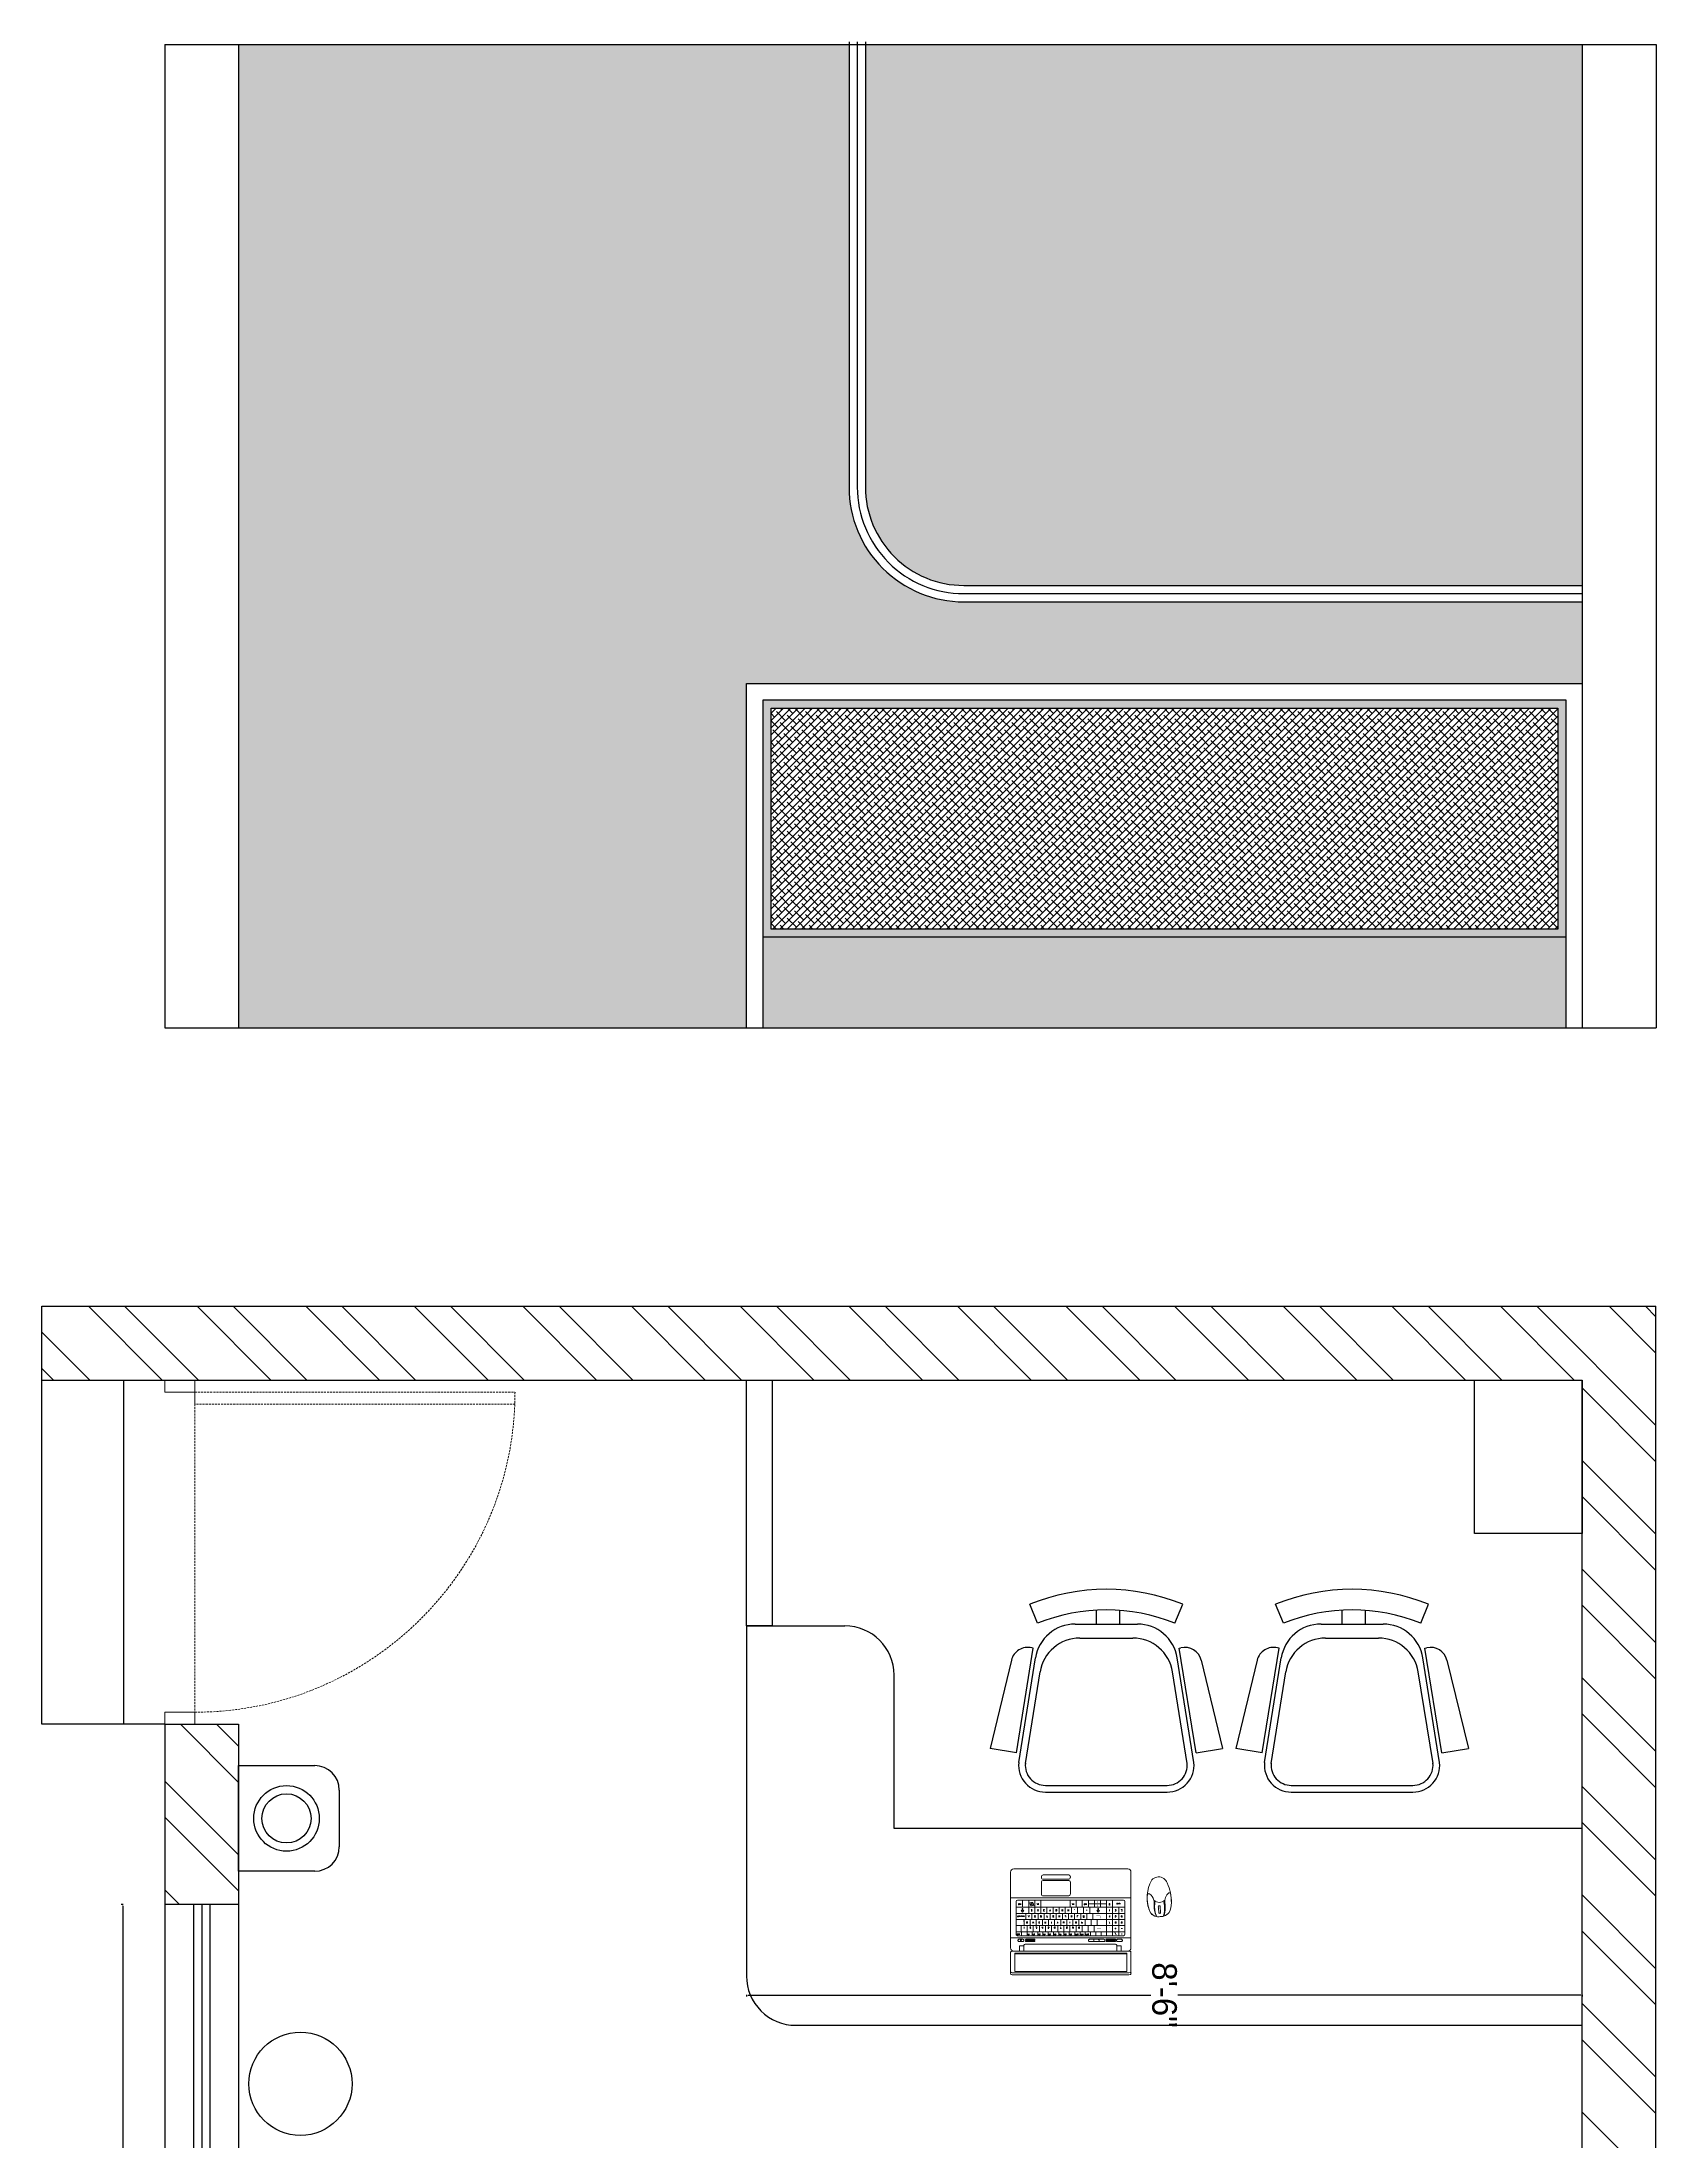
# Model space of a CAD drawing. Header units: inches. Extents: x 9636 to 21597, y -10243 to 557.
# Drawn here: x 18863.2 to 19060.2, y -279.5 to -23.2 of the extents above; entities that cross this region are included whole.
import ezdxf
from ezdxf.enums import TextEntityAlignment as Align

# ---------------------------------------------------------------- set-up
doc = ezdxf.new("R2010")
doc.units = ezdxf.units.IN
doc.header["$MEASUREMENT"] = 0
doc.linetypes.add('DASHED2', pattern=[0.375, 0.25, -0.125])
doc.linetypes.add('HIDDEN', pattern=[0.375, 0.25, -0.125])
for name, color, linetype in [('A-Door-Frame', 1, 'Continuous'), ('A-Door-Swing', 8, 'HIDDEN'), ('B-FURNITURE', 22, 'Continuous'), ('IEL-HATCH-002', 7, 'Continuous')]:
    doc.layers.add(name, color=color, linetype=linetype)
doc.styles.add('HEMI', font='stylu.ttf')
doc.styles.add('Romand', font='romand.shx', dxfattribs={"bigfont": '@extfont2.shx'})

# ---------------------------------------------------------------- blocks, each defined once
blk = doc.blocks.new('laptop_top')
at = {"color": 0, "linetype": 'ByBlock', "lineweight": -2}
for p, q in [((-166.7, 219.4), (-166.7, 8.9)), ((-166.7, 191.6), (166.7, 191.6)), ((-151.2, 90.5), (-151.2, 181.8)), ((-147.7, 185.3), (145.9, 185.3)), ((-141.9, 213.4), (-141.9, 228.3)), ((-130.5, 213.4), (-141.9, 213.4)), ((-138.1, 200.9), (-138.1, 198.1)), ((-136.4, 185.3), (-136.4, 174.2)), ((-130.5, 213.4), (-130.5, 228.3)), ((-121.1, 185.3), (-121.1, 174.2)), ((-106.7, 185.3), (-106.7, 174.2)), ((-91.4, 185.3), (-91.4, 174.2)), ((-77.4, 185.3), (-77.4, 174.2)), ((-63, 185.3), (-63, 174.2)), ((-47.7, 185.3), (-47.7, 174.2)), ((-33.3, 185.3), (-33.3, 174.2)), ((-19.3, 185.3), (-19.3, 174.2)), ((-4.4, 185.3), (-4.4, 174.2)), ((10.9, 185.3), (10.9, 174.2)), ((25.7, 185.3), (25.7, 174.2)), ((40.1, 185.3), (40.1, 174.2)), ((54.1, 185.3), (54.1, 174.2)), ((63.4, 201.6), (63.4, 195.3)), ((69, 185.3), (69, 174.2)), ((84.3, 185.3), (84.3, 174.2)), ((98.7, 185.3), (98.7, 87)), ((115.7, 185.3), (115.7, 87)), ((127.9, 213.4), (127.9, 228.3)), ((139.3, 213.4), (127.9, 213.4)), ((132.6, 185.3), (132.6, 106.6)), ((139.3, 213.4), (139.3, 228.3)), ((149.5, 181.8), (149.5, 90.5)), ((166.7, 219.4), (166.7, 8.9)), ((149.5, 174.2), (-151.2, 174.2)), ((149.5, 157.3), (-151.2, 157.3)), ((149.5, 140.4), (-151.2, 140.4)), ((149.5, 123.5), (-151.2, 123.5)), ((-137.7, 174.2), (-137.7, 157.3)), ((-129.5, 157.3), (-129.5, 140.4)), ((-124.7, 140.4), (-124.7, 123.5)), ((-120.8, 174.2), (-120.8, 157.3)), ((-116.6, 123.5), (-116.6, 106.6)), ((-112.6, 157.3), (-112.6, 140.4)), ((-107.8, 140.4), (-107.8, 123.5)), ((-103.9, 174.2), (-103.9, 157.3)), ((-99.8, 123.5), (-99.8, 106.6)), ((-95.7, 157.3), (-95.7, 140.4)), ((-90.9, 140.4), (-90.9, 123.5)), ((-87, 174.2), (-87, 157.3)), ((-82.9, 123.5), (-82.9, 106.6)), ((-78.8, 157.3), (-78.8, 140.4)), ((-74, 140.4), (-74, 123.5)), ((-70.1, 174.2), (-70.1, 157.3)), ((-66, 123.5), (-66, 106.6)), ((-61.9, 157.3), (-61.9, 140.4)), ((-57.1, 140.4), (-57.1, 123.5)), ((-53.2, 174.2), (-53.2, 157.3)), ((-49.1, 123.5), (-49.1, 106.6)), ((-45, 157.3), (-45, 140.4)), ((-40.2, 140.4), (-40.2, 123.5)), ((-36.3, 174.2), (-36.3, 157.3)), ((-32.2, 123.5), (-32.2, 106.6)), ((-28.1, 157.3), (-28.1, 140.4)), ((-23.3, 140.4), (-23.3, 123.5)), ((-19.4, 174.2), (-19.4, 157.3)), ((-15.3, 123.5), (-15.3, 106.6)), ((-11.2, 157.3), (-11.2, 140.4)), ((-6.4, 140.4), (-6.4, 123.5)), ((-2.5, 174.2), (-2.5, 157.3)), ((1.6, 123.5), (1.6, 106.6)), ((5.7, 157.3), (5.7, 140.4)), ((10.5, 140.4), (10.5, 123.5)), ((14.4, 174.2), (14.4, 157.3)), ((18.5, 123.5), (18.5, 106.6)), ((22.6, 157.3), (22.6, 140.4)), ((27.4, 140.4), (27.4, 123.5)), ((31.3, 174.2), (31.3, 157.3)), ((35.4, 123.5), (35.4, 106.6)), ((39.5, 157.3), (39.5, 140.4)), ((44.3, 140.4), (44.3, 123.5)), ((48.2, 174.2), (48.2, 157.3)), ((52.3, 123.5), (52.3, 106.6)), ((56.4, 157.3), (56.4, 140.4)), ((61.2, 140.4), (61.2, 123.5)), ((65.1, 174.2), (65.1, 157.3)), ((73.2, 157.3), (73.2, 140.4)), ((-166.7, 80.1), (166.7, 80.1)), ((149.5, 106.6), (-151.2, 106.6)), ((145.9, 87), (-147.7, 87)), ((-133.5, 106.6), (-133.5, 87)), ((-116.6, 106.6), (-116.6, 87)), ((-99.8, 106.6), (-99.8, 87)), ((-82.9, 106.6), (-82.9, 87)), ((-81.4, 36.5), (-81.4, 70.6)), ((-77, 75.1), (-5.8, 75.1)), ((-2.1, 106.6), (-2.1, 87)), ((-1.3, 70.6), (-1.3, 36.5)), ((14.8, 106.6), (14.8, 87)), ((31.7, 106.6), (31.7, 87)), ((48.6, 106.6), (48.6, 87)), ((48.6, 96.8), (98.7, 96.8)), ((65.5, 106.6), (65.5, 87)), ((82.4, 106.6), (82.4, 87)), ((157.8, 0), (-157.8, 0)), ((-81.4, 24.5), (-81.4, 21.6)), ((-77, 32.1), (-5.8, 32.1)), ((-77, 29), (-5.8, 29)), ((-77, 17.1), (-5.8, 17.1)), ((-1.3, 24.5), (-1.3, 21.6))]:
    blk.add_line(p, q, dxfattribs=at)
for points in [[(-160.5, 293.6), (160.5, 293.6)], [(-166.7, 231.4), (-166.7, 290.5)], [(160.5, 288.1), (-160.5, 288.1)], [(154.8, 235.9), (-154.8, 235.9)], [(166.7, 290.5), (166.7, 231.4)], [(160.5, 228.3), (-160.5, 228.3)], [(-124.4, 208.6), (121.8, 208.6)]]:
    blk.add_lwpolyline(points, dxfattribs=at)
for points in [[(-154.8, 284.6), (-154.8, 233.5), (154.8, 233.5), (154.8, 284.6), (-154.8, 284.6)], [(37.3, 129.7), (34.5, 133.5), (34.5, 129.7), (34.3, 129.7), (34.3, 134.2), (37.1, 130.3), (37.1, 134.2), (37.3, 134.2), (37.3, 129.7)], [(34.5, 134.6), (35, 135), (35.5, 135), (36.1, 134.6), (36.7, 134.6), (36.9, 134.8), (37.1, 134.8), (36.7, 134.4), (36.1, 134.4), (35.5, 134.8), (35, 134.8), (34.7, 134.6), (34.5, 134.6)]]:
    blk.add_lwpolyline(points, close=True, dxfattribs=at)
for points in [[(-143.7, 201.6), (-132.5, 201.6, -0.414214), (-129.9, 198.9), (-129.9, 197.9, -0.414214), (-132.5, 195.3), (-143.7, 195.3, -0.414214), (-146.4, 197.9), (-146.4, 198.9, -0.414214)], [(-124.2, 201.6), (-100.8, 201.6, -0.414214), (-99.6, 200.4), (-99.6, 200.4, -0.414214), (-100.8, 199.2), (-124.2, 199.2, -0.414214), (-125.4, 200.4), (-125.4, 200.4, -0.414214)], [(-124.2, 197.7), (-100.8, 197.7, -0.414214), (-99.6, 196.5), (-99.6, 196.5, -0.414214), (-100.8, 195.3), (-124.2, 195.3, -0.414214), (-125.4, 196.5), (-125.4, 196.5, -0.414214)], [(51.6, 201.6), (91.9, 201.6, -0.414214), (94.6, 198.9), (94.6, 197.9, -0.414214), (91.9, 195.3), (51.6, 195.3, -0.414214), (48.9, 197.9), (48.9, 198.9, -0.414214)], [(99.1, 201.6), (122.6, 201.6, -0.414214), (123.8, 200.4), (123.8, 200.4, -0.414214), (122.6, 199.2), (99.1, 199.2, -0.414214), (97.9, 200.4), (97.9, 200.4, -0.414214)], [(99.1, 197.7), (122.6, 197.7, -0.414214), (123.8, 196.5), (123.8, 196.5, -0.414214), (122.6, 195.3), (99.1, 195.3, -0.414214), (97.9, 196.5), (97.9, 196.5, -0.414214)], [(129, 201.6), (140.2, 201.6, -0.414214), (142.9, 198.9), (142.9, 197.9, -0.414214), (140.2, 195.3), (129, 195.3, -0.414214), (126.4, 197.9), (126.4, 198.9, -0.414214)], [(-108.4, 97.7, 0.301668), (-112.5, 98), (-113.5, 94.3, -0.301668), (-109.5, 94)], [(-107.2, 101.9, 0.301668), (-111.2, 102.2), (-112.3, 98.5, -0.301668), (-108.2, 98.2)], [(-103.7, 97.1, -0.279065), (-107.8, 97.3), (-108.9, 93.7, 0.279065), (-104.8, 93.5)], [(-102.5, 101.3, -0.279065), (-106.6, 101.6), (-107.7, 97.9, 0.279065), (-103.6, 97.7)]]:
    blk.add_lwpolyline(points, format="xyb", close=True, dxfattribs=at)
for points, format in [([(-130.5, 213.4, 0.381204), (-124.4, 208.6, -0.067107)], "xyb"), ([(75.6, 201.6, -0.414214), (78.3, 198.9), (78.3, 197.9, -0.414214), (75.6, 195.3)], "xyb"), ([(127.9, 213.4, -0.381204), (121.8, 208.6, 0.067107)], "xyb"), ([(-131.8, 152.9, 0.445, 0.445, 0), (-136.3, 152.9, 3.56, 0, 0), (-139.7, 152.9, 0, 0, 0)], "xyseb"), ([(-139.7, 144.8, 0.445, 0.445, 0), (-135.2, 144.8, 3.56, 0, 0), (-131.8, 144.8, 0, 0, 0)], "xyseb"), ([(-133.1, 115.2), (-133.1, 109.9, -0.414214), (-133.2, 109.7), (-134.7, 109.7, -0.414214), (-134.8, 109.9), (-134.8, 115.2), (-137.3, 115.2, -0.606815), (-137.4, 115.5), (-134.1, 120.3, -0.520567), (-133.8, 120.3), (-130.5, 115.5, -0.606815), (-130.6, 115.2), (-133.1, 115.2)], "xyb"), ([(81.6, 136.9, 0.89, 0.89, 0), (81.6, 130.5, 0.89, 0.89, 0), (75.8, 130.5, 3.56, 0, 0), (70.5, 130.5, 0, 0, 0)], "xyseb"), ([(83.2, 165.8, 0.89, 0.89, 0), (75.8, 165.8, 2.67, 0, 0), (70.5, 165.8, 0, 0, 0)], "xyseb"), ([(76.4, 115.2), (76.4, 109.9, -0.414214), (76.2, 109.7), (74.8, 109.7, -0.414214), (74.6, 109.9), (74.6, 115.2), (72.2, 115.2, -0.606815), (72, 115.5), (75.4, 120.3, -0.520567), (75.7, 120.3), (79, 115.5, -0.606815), (78.9, 115.2), (76.4, 115.2)], "xyb"), ([(60, 91.9, 0.312, 0.312, 0), (56.9, 91.9, 2.49, 0, 0), (54.5, 91.9, 0, 0, 0)], "xyseb"), ([(74, 99.1, 0.312, 0.312, 0), (74, 102.3, 2.49, 0, 0), (74, 104.7, 0, 0, 0)], "xyseb"), ([(74, 94.4, 0.312, 0.312, 0), (74, 91.2, 2.49, 0, 0), (74, 88.9, 0, 0, 0)], "xyseb"), ([(87.9, 91.9, 0.312, 0.312, 0), (91.1, 91.9, 2.49, 0, 0), (93.5, 91.9, 0, 0, 0)], "xyseb")]:
    blk.add_lwpolyline(points, format=format, dxfattribs=at)
at = {"color": 0, "linetype": 'ByBlock', "lineweight": -2, "const_width": 0.445}
for points in [[(-139.7, 151), (-139.7, 154.8)], [(-131.8, 142.9), (-131.8, 146.6)]]:
    blk.add_lwpolyline(points, dxfattribs=at)
at = {"color": 0, "linetype": 'ByBlock', "lineweight": -2}
blk.add_circle((-138.1, 198.1), 1.38, dxfattribs=at)
for centre, radius, start, end in [((-157.8, 219.4), 8.9, 90, 180), ((-147.7, 181.8), 3.56, 90, 180), ((145.9, 181.8), 3.56, 0, 90), ((157.8, 219.4), 8.9, 0, 90), ((-147.7, 90.5), 3.56, 180, 270), ((-77, 70.6), 4.45, 90, 180), ((-5.8, 70.6), 4.45, 0, 90), ((145.9, 90.5), 3.56, 270, 0), ((-157.8, 8.9), 8.9, 180, 270), ((-77, 36.5), 4.45, 180, 270), ((-77, 24.5), 4.45, 90, 180), ((-77, 21.6), 4.45, 180, 270), ((-5.8, 36.5), 4.45, 270, 0), ((-5.8, 24.5), 4.45, 0, 90), ((-5.8, 21.6), 4.45, 270, 0), ((157.8, 8.9), 8.9, 270, 0)]:
    blk.add_arc(centre, radius, start, end, dxfattribs=at)
for centre, major_axis, start_param, end_param in [((-160.5, 290.5), (6.23, 0), 1.570796, 3.141593), ((160.5, 290.5), (-6.23, 0), 3.141593, 4.712389), ((-160.5, 285), (6.23, 0), 1.570796, 3.141593), ((160.5, 285), (-6.23, 0), 3.141593, 4.712389), ((-160.5, 231.4), (-6.23, 0), 0, 1.570796)]:
    blk.add_ellipse(centre, major_axis=major_axis, ratio=0.5, start_param=start_param, end_param=end_param, dxfattribs=at)
at = {"color": 0, "linetype": 'ByBlock', "lineweight": -2, "extrusion": (0, 0, -1)}
blk.add_ellipse((160.5, 231.4), major_axis=(6.23, 0), ratio=0.5, start_param=0, end_param=1.570796, dxfattribs=at)
at = {"color": 0, "linetype": 'ByBlock', "lineweight": -2, "style": 'Romand'}
for s, height, p in [('Esc', 3.56, (-148.8, 181.8)), ('F1', 3.12, (-119.1, 181.8)), ('F2', 3.12, (-104.7, 181.8)), ('F3', 3.12, (-89.4, 181.8)), ('F4', 3.12, (-75.4, 181.8)), ('F5', 3.12, (-61, 181.8)), ('F6', 3.12, (-45.7, 181.8)), ('F7', 3.12, (-31.3, 181.8)), ('F8', 3.12, (-17.3, 181.8)), ('F9', 3.12, (-2.5, 181.8)), ('F10', 3.12, (12.8, 181.8)), ('F11', 3.12, (27.7, 181.8)), ('F12', 3.12, (42.1, 181.8))]:
    blk.add_text(s, height=height, dxfattribs=at).set_placement(p, align=Align.MIDDLE_LEFT)
for s, height, p in [('/', 4.45, (124.1, 179.8)), ('*', 4.45, (141, 179.8)), ('Cap Lock', 3.12, (-138, 131.9)), ('1', 4.45, (-129.2, 162.9)), ('Q', 4.45, (-121.1, 148.8)), ('A', 4.45, (-116.3, 131.9)), ('2', 4.45, (-112.3, 162.9)), ('Z', 4.45, (-108.2, 115)), ('W', 4.45, (-104.2, 148.8)), ('S', 4.45, (-99.4, 131.9)), ('3', 4.45, (-95.4, 162.9)), ('X', 4.45, (-91.3, 115)), ('E', 4.45, (-87.3, 148.8)), ('D', 4.45, (-82.5, 131.9)), ('4', 4.45, (-78.5, 162.9)), ('C', 4.45, (-74.4, 115)), ('R', 4.45, (-70.4, 148.8)), ('F', 4.45, (-65.6, 131.9)), ('5', 4.45, (-61.6, 162.9)), ('V', 4.45, (-57.5, 115)), ('T', 4.45, (-53.5, 148.8)), ('G', 4.45, (-48.7, 131.9)), ('6', 4.45, (-44.7, 162.9)), ('B', 4.45, (-40.6, 115)), ('Y', 4.45, (-36.6, 148.8)), ('H', 4.45, (-31.8, 131.9)), ('7', 4.45, (-27.8, 162.9)), ('N', 4.45, (-23.7, 115)), ('U', 4.45, (-19.7, 148.8)), ('J', 4.45, (-14.9, 131.9)), ('8', 4.45, (-10.9, 162.9)), ('M', 4.45, (-6.8, 115)), ('I', 4.45, (-2.8, 148.8)), ('K', 4.45, (2, 131.9)), ('9', 4.45, (6, 162.9)), ('O', 4.45, (14.1, 148.8)), ('L', 4.45, (18.9, 131.9)), ('0', 4.45, (22.9, 162.9)), ('P', 4.45, (31, 148.8)), ('7', 4.45, (107.2, 148.8)), ('4', 4.45, (107.2, 131.9)), ('1', 4.45, (107.2, 115)), ('.', 4.45, (107.2, 165.8)), ('+', 4.45, (124.1, 165.8)), ('8', 4.45, (124.1, 148.8)), ('5', 4.45, (124.1, 131.9)), ('2', 4.45, (124.1, 115)), ('-', 4.45, (141, 165.8)), ('9', 4.45, (141, 148.8)), ('3', 4.45, (141, 115)), ('6', 4.45, (141, 131.9)), ('Ctrl', 3.12, (-142, 98.1)), ('Alt', 3.12, (-91.3, 98.1)), ('Alt', 3.12, (6.4, 98.1)), (',', 4.45, (10.1, 115)), ('.', 4.45, (27, 115)), ('Ctrl', 3.12, (40.2, 98.1)), ('-', 4.45, (43.9, 115)), ('0', 4.45, (107.2, 98.1)), ('Enter', 3.12, (132.6, 96.8))]:
    blk.add_text(s, height=height, dxfattribs=at).set_placement(p, align=Align.MIDDLE_CENTER)
blk = doc.blocks.new('2r')
at = {"color": 252, "true_color": 0x939598}
for p, q in [((19175.99, -1789.39), (19175.99, -1592.39)), ((19786.99, -1592.39), (19175.99, -1592.39)), ((19184.99, -1789.39), (19184.99, -1601.39)), ((19777.99, -1601.39), (19184.99, -1601.39)), ((19184.99, -1601.39), (19203.72, -1601.39)), ((19184.99, -1614.54), (19184.99, -1601.39)), ((19203.72, -1601.39), (19203.72, -1614.54)), ((19239.74, -1601.39), (19239.74, -1685.39)), ((19260.01, -1601.39), (19260.23, -1601.39)), ((19260.05, -1601.57), (19260.05, -1650.74)), ((19263.74, -1697.39), (19263.74, -1601.39)), ((19203.72, -1614.54), (19184.99, -1614.54)), ((19260.05, -1703.21), (19260.05, -1654.03)), ((19239.74, -1685.39), (19220.99, -1685.39)), ((19214.99, -1703.39), (19214.99, -1691.39)), ((19184.99, -1703.39), (19184.99, -1700.25)), ((19184.99, -1700.25), (19214.99, -1700.25)), ((19214.99, -1700.25), (19214.99, -1703.39)), ((19214.99, -1703.39), (19184.99, -1703.39)), ((19214.99, -1703.39), (19257.74, -1703.39)), ((19260.01, -1703.39), (19260.23, -1703.39)), ((19235.04, -1753.1), (19241.94, -1753.1)), ((19232.04, -1765.39), (19232.04, -1756.1)), ((19244.94, -1756.1), (19244.94, -1765.39)), ((19226.99, -1765.39), (19602.99, -1765.39)), ((19226.99, -1774.39), (19226.99, -1765.39)), ((19244.94, -1765.39), (19232.04, -1765.39)), ((19248.99, -1765.39), (19248.99, -1774.39)), ((19248.99, -1768.89), (19368.84, -1768.89)), ((19248.99, -1769.89), (19368.84, -1769.89)), ((19248.99, -1770.89), (19368.84, -1770.89)), ((19226.99, -1774.39), (19786.99, -1774.39)), ((19226.99, -1774.39), (19226.99, -1789.39)), ((19226.99, -1779.39), (19184.99, -1779.39)), ((19248.99, -1779.49), (19248.99, -1779.71)), ((19249.17, -1779.53), (19306.29, -1779.53)), ((19226.99, -1789.39), (19175.99, -1789.39))]:
    blk.add_line(p, q, dxfattribs=at)
at = {"color": 252, "lineweight": 9, "true_color": 0x939598}
for points in [[(19250.48, -1652.91, -0.241004), (19250.07, -1654.06, -0.217003), (19246.47, -1654.15, -0.752527), (19246.37, -1652.05, -0.115399), (19248.81, -1651.54, -0.099122), (19249.96, -1651.8, -0.240483), (19250.48, -1652.91)], [(19250.41, -1652.45, 0.071754), (19249.45, -1652.29, 0.043169), (19248.82, -1652.33, -0.269309), (19247.56, -1651.84, -0.36617), (19247.62, -1651.65, -0.160325), (19249.96, -1651.8, -0.150096), (19250.41, -1652.44)], [(19250.43, -1652.52, 0.141108), (19248.92, -1652.43, -0.211379), (19248.46, -1652.34, -0.412702), (19248.47, -1653.68, -0.176997), (19248.98, -1653.56, 0.141094), (19250.47, -1653.33, 0.080592), (19250.48, -1652.91, 0.075205), (19250.43, -1652.52)], [(19249.4, -1653.12), (19250.01, -1653.08, 0.837339), (19249.96, -1652.86), (19249.26, -1652.89, 1), (19249.27, -1653.13)], [(19250.46, -1653.37, -0.055019), (19249.68, -1653.59, -0.050601), (19248.95, -1653.64, 0.084687), (19248.47, -1653.68, 0.175899), (19247.7, -1654.2, 0.569307), (19247.8, -1654.45, 0.064428), (19248.83, -1654.45, 0.081238), (19250.07, -1654.06, 0.150456), (19250.46, -1653.37)]]:
    blk.add_lwpolyline(points, format="xyb", close=True, dxfattribs=at)
at = {"color": 252, "true_color": 0x939598}
for centre, radius in [((19270.88, -1757.84), 6.3), ((19238.49, -1759.54), 4), ((19238.49, -1759.54), 3)]:
    blk.add_circle(centre, radius, dxfattribs=at)
for centre, radius, start, end in [((19220.99, -1691.39), 6, 90, 180), ((19257.74, -1697.39), 6, 270, 0), ((19235.04, -1756.1), 3, 90, 180), ((19241.94, -1756.1), 3, 0, 90)]:
    blk.add_arc(centre, radius, start, end, dxfattribs=at)
for points in [[(19260.02, -1601.57), (19260.08, -1601.57), (19260.05, -1601.39)], [(19260.02, -1703.21), (19260.08, -1703.21), (19260.05, -1703.39)], [(19249.17, -1779.5), (19249.17, -1779.56), (19248.99, -1779.53)]]:
    blk.add_solid(points, dxfattribs=at)
at = {"layer": 'A-Door-Frame', "color": 252, "lineweight": 5, "true_color": 0x939598}
for p, q in [((19184.99, -1774.39), (19184.99, -1770.72)), ((19226.99, -1774.39), (19226.99, -1770.72))]:
    blk.add_line(p, q, dxfattribs=at)
for points in [[(19184.99, -1774.39), (19186.46, -1774.39), (19186.46, -1770.72), (19184.99, -1770.72)], [(19226.99, -1774.39), (19225.52, -1774.39), (19225.52, -1770.72), (19226.99, -1770.72)]]:
    blk.add_lwpolyline(points, dxfattribs=at)
at = {"layer": 'A-Door-Swing', "color": 252, "linetype": 'DASHED2', "lineweight": 5, "true_color": 0x939598}
blk.add_line((19186.81, -1770.72), (19225.87, -1770.72), dxfattribs=at)
blk.add_lwpolyline([(19186.46, -1770.72), (19186.46, -1731.66), (19187.92, -1731.66), (19187.92, -1770.72)], close=True, dxfattribs=at)
blk.add_arc((19186.46, -1770.72), 39.07, 0, 90, dxfattribs=at)
at = {"layer": 'B-FURNITURE', "color": 252, "true_color": 0x939598}
for p, q in [((19219.19, -1617.9), (19229.96, -1615.29)), ((19230.48, -1618.53), (19229.96, -1615.29)), ((19230.48, -1618.53), (19217.72, -1620.58)), ((19231.67, -1618.79), (19218.91, -1620.84)), ((19231.8, -1619.6), (19220.62, -1621.4)), ((19214.68, -1621.1), (19212.35, -1620.16)), ((19217.72, -1620.58), (19217.68, -1620.38)), ((19234.46, -1636.91), (19234.46, -1622.06)), ((19235.28, -1636.91), (19235.28, -1622.06)), ((19214.77, -1633.27), (19214.77, -1625.7)), ((19216.48, -1632.71), (19216.48, -1626.26)), ((19213.1, -1627.88), (19214.77, -1627.88)), ((19213.07, -1630.74), (19214.77, -1630.74)), ((19231.8, -1639.37), (19220.62, -1637.57)), ((19214.68, -1637.87), (19212.35, -1638.81)), ((19217.72, -1638.39), (19217.68, -1638.59)), ((19230.48, -1640.44), (19217.72, -1638.39)), ((19231.67, -1640.18), (19218.91, -1638.13)), ((19219.19, -1641.07), (19229.96, -1643.68)), ((19230.48, -1640.44), (19229.96, -1643.68)), ((19219.19, -1647.9), (19229.96, -1645.28)), ((19230.48, -1648.52), (19229.96, -1645.28)), ((19214.68, -1651.1), (19212.35, -1650.15)), ((19217.72, -1650.57), (19217.68, -1650.37)), ((19230.48, -1648.52), (19217.72, -1650.57)), ((19231.67, -1648.79), (19218.91, -1650.83)), ((19231.8, -1649.6), (19220.62, -1651.39)), ((19234.46, -1666.91), (19234.46, -1652.05)), ((19235.28, -1666.91), (19235.28, -1652.05)), ((19214.77, -1663.26), (19214.77, -1655.69)), ((19213.1, -1657.87), (19214.77, -1657.87)), ((19216.48, -1662.71), (19216.48, -1656.25)), ((19213.07, -1660.73), (19214.77, -1660.73)), ((19214.68, -1667.86), (19212.35, -1668.81)), ((19217.72, -1668.39), (19217.68, -1668.58)), ((19230.48, -1670.44), (19217.72, -1668.39)), ((19231.67, -1670.17), (19218.91, -1668.12)), ((19231.8, -1669.36), (19220.62, -1667.57)), ((19219.19, -1671.06), (19229.96, -1673.67)), ((19230.48, -1670.44), (19229.96, -1673.67))]:
    blk.add_line(p, q, dxfattribs=at)
for centre, radius, start, end in [((19219.67, -1619.89), 2.05, 103.6367, 193.6367), ((19232, -1622.06), 3.28, 0, 95.7106), ((19232, -1622.06), 2.46, 0, 95.7106), ((19235.28, -1629.48), 24.75, 157.8591, 202.1409), ((19235.28, -1629.48), 22.24, 157.8591, 202.1409), ((19219.69, -1625.7), 4.92, 99.1237, 180), ((19221.4, -1626.26), 4.92, 99.1237, 180), ((19219.69, -1633.27), 4.92, 180, 260.8763), ((19221.4, -1632.71), 4.92, 180, 260.8763), ((19232, -1636.91), 3.28, 264.2894, 0), ((19232, -1636.91), 2.46, 264.2894, 0), ((19219.67, -1639.07), 2.05, 166.3633, 256.3633), ((19219.67, -1649.89), 2.05, 103.6367, 193.6367), ((19235.28, -1659.48), 24.75, 157.8591, 202.1409), ((19232, -1652.05), 3.28, 0, 95.7106), ((19232, -1652.05), 2.46, 0, 95.7106), ((19235.28, -1659.48), 22.24, 157.8591, 202.1409), ((19219.69, -1655.69), 4.92, 99.1237, 180), ((19221.4, -1656.25), 4.92, 99.1237, 180), ((19219.69, -1663.26), 4.92, 180, 260.8763), ((19221.4, -1662.71), 4.92, 180, 260.8763), ((19232, -1666.91), 3.28, 264.2894, 0), ((19232, -1666.91), 2.46, 264.2894, 0), ((19219.67, -1669.07), 2.05, 166.3633, 256.3633)]:
    blk.add_arc(centre, radius, start, end, dxfattribs=at)
at = {"layer": 'IEL-HATCH-002', "color": 252, "linetype": 'Continuous', "true_color": 0x939598, "transparency": 33554687}
for p, q in [((19175.99, -1593.68), (19177.29, -1592.39)), ((19175.99, -1606.94), (19190.54, -1592.39)), ((19175.99, -1598.1), (19181.7, -1592.39)), ((19185.96, -1601.39), (19194.96, -1592.39)), ((19194.8, -1601.39), (19203.8, -1592.39)), ((19199.22, -1601.39), (19208.22, -1592.39)), ((19208.06, -1601.39), (19217.06, -1592.39)), ((19212.48, -1601.39), (19221.48, -1592.39)), ((19221.32, -1601.39), (19230.32, -1592.39)), ((19225.74, -1601.39), (19234.74, -1592.39)), ((19234.58, -1601.39), (19243.58, -1592.39)), ((19239, -1601.39), (19248, -1592.39)), ((19247.83, -1601.39), (19256.83, -1592.39)), ((19252.25, -1601.39), (19261.25, -1592.39)), ((19261.09, -1601.39), (19270.09, -1592.39)), ((19265.51, -1601.39), (19274.51, -1592.39)), ((19274.35, -1601.39), (19283.35, -1592.39)), ((19175.99, -1611.36), (19184.99, -1602.36)), ((19175.99, -1620.2), (19184.99, -1611.2)), ((19175.99, -1624.62), (19184.99, -1615.62)), ((19175.99, -1633.46), (19184.99, -1624.46)), ((19175.99, -1637.88), (19184.99, -1628.88)), ((19175.99, -1646.72), (19184.99, -1637.72)), ((19175.99, -1651.14), (19184.99, -1642.14)), ((19175.99, -1659.98), (19184.99, -1650.98)), ((19175.99, -1664.4), (19184.99, -1655.4)), ((19175.99, -1673.23), (19184.99, -1664.23)), ((19175.99, -1677.65), (19184.99, -1668.65)), ((19175.99, -1686.49), (19184.99, -1677.49)), ((19175.99, -1690.91), (19184.99, -1681.91)), ((19175.99, -1699.75), (19184.99, -1690.75)), ((19175.99, -1704.17), (19184.99, -1695.17)), ((19175.99, -1713.01), (19184.99, -1704.01)), ((19175.99, -1717.43), (19184.99, -1708.43)), ((19175.99, -1726.27), (19184.99, -1717.27)), ((19175.99, -1730.69), (19184.99, -1721.69)), ((19175.99, -1739.53), (19184.99, -1730.53)), ((19175.99, -1743.94), (19184.99, -1734.94)), ((19175.99, -1752.78), (19184.99, -1743.78)), ((19175.99, -1757.2), (19184.99, -1748.2)), ((19175.99, -1766.04), (19184.99, -1757.04)), ((19175.99, -1770.46), (19184.99, -1761.46)), ((19226.99, -1768.07), (19229.68, -1765.39)), ((19226.99, -1772.49), (19234.09, -1765.39)), ((19233.93, -1774.39), (19242.93, -1765.39)), ((19238.35, -1774.39), (19247.35, -1765.39)), ((19175.99, -1779.3), (19184.99, -1770.3)), ((19247.19, -1774.39), (19248.99, -1772.59)), ((19175.99, -1783.72), (19184.99, -1774.72)), ((19179.16, -1789.39), (19184.99, -1783.56)), ((19183.58, -1789.39), (19184.99, -1787.98))]:
    blk.add_line(p, q, dxfattribs=at)
at = {"color": 252, "lineweight": 9, "true_color": 0x939598, "xscale": -0.044059898217101, "yscale": 0.044059898217101, "zscale": 0.044059898217101, "rotation": 270}
blk.add_blockref('laptop_top', (19244.64, -1663.81), dxfattribs=at)
at = {"color": 252, "true_color": 0x939598, "insert": (19260.05, -1652.39), "char_height": 3, "attachment_point": 5, "style": 'HEMI'}
blk.add_mtext('\\A1;8\'-6"', dxfattribs=at)

msp = doc.modelspace()

# ---------------------------------------------------------------- hatches: boundary and pattern name
at = {"layer": 'IEL-HATCH-002', "true_color": 0xf5f0ea, "transparency": 33554687}
h = msp.add_hatch(color=7, dxfattribs=at)
h.dxf.hatch_style = 1
h.paths.add_polyline_path([(18961.75, -77.56), (18961.75, -23.54), (18887.25, -23.54), (18887.25, -143.54), (18949.25, -143.54), (18949.25, -101.54), (19051.25, -101.54), (19051.25, -91.56), (18975.75, -91.56, -0.414214)])
at = {"layer": 'IEL-HATCH-002', "true_color": 0xa5b88e, "transparency": 33554687}
h = msp.add_hatch(color=253, dxfattribs=at)
h.dxf.hatch_style = 1
h.paths.add_polyline_path([(19051.25, -23.54), (18963.75, -23.54), (18963.75, -77.56, 0.414214), (18975.75, -89.56), (19051.25, -89.56)])
h = msp.add_hatch(color=253, dxfattribs=at)
h.dxf.hatch_style = 1
h.set_gradient(color1=(200, 201, 45), color2=(153, 155, 55), name='INVCYLINDER')
h.paths.add_polyline_path([(19049.25, -103.54), (18951.25, -103.54), (18951.25, -132.5), (19049.25, -132.5)], flags=17)
h.paths.add_polyline_path([(19048.25, -104.54), (19048.25, -131.5), (18952.25, -131.5), (18952.25, -104.54)], flags=16)
at = {"layer": 'IEL-HATCH-002', "true_color": 0xf8f6b0, "transparency": 33554687}
h = msp.add_hatch(dxfattribs=at)
h.set_pattern_fill('ANSI38', color=51, scale=5)
h.paths.add_polyline_path([(19048.25, -104.54), (18952.25, -104.54), (18952.25, -131.5), (19048.25, -131.5)])
at = {"layer": 'IEL-HATCH-002', "true_color": 0xdeccba, "transparency": 33554687}
h = msp.add_hatch(color=254, dxfattribs=at)
h.dxf.hatch_style = 1
h.paths.add_polyline_path([(19049.25, -132.5), (18951.25, -132.5), (18951.25, -143.54), (19049.25, -143.54)], flags=17)

# ---------------------------------------------------------------- linework, layer by layer
for p, q in [((18878.25, -23.54), (18878.25, -143.54)), ((18878.25, -23.54), (19060.25, -23.54)), ((18887.25, -23.54), (18887.25, -143.54)), ((19051.25, -23.54), (19051.25, -143.54)), ((19060.25, -23.54), (19060.25, -143.54)), ((18878.25, -143.54), (19060.25, -143.54))]:
    msp.add_line(p, q)
at = {"color": 51, "true_color": 0xf7f281}
for points in [[(18961.75, -23.23), (18961.75, -77.56, 0.414214), (18975.75, -91.56), (19051.25, -91.56)], [(18962.75, -23.23), (18962.75, -77.56, 0.414214), (18975.75, -90.56), (19051.25, -90.56)]]:
    msp.add_lwpolyline(points, format="xyb", dxfattribs=at)
msp.add_lwpolyline([(18963.75, -23.23), (18963.75, -77.56, 0.414214), (18975.75, -89.56), (19051.25, -89.56)], format="xyb")
for points in [[(18949.25, -143.54), (18949.25, -101.54), (19051.25, -101.54), (19051.25, -143.54)], [(18951.25, -143.54), (18951.25, -103.54), (19049.25, -103.54), (19049.25, -143.54)]]:
    msp.add_lwpolyline(points)
for points in [[(18951.25, -103.54), (19049.25, -103.54), (19049.25, -132.5), (18951.25, -132.5)], [(18952.25, -104.54), (19048.25, -104.54), (19048.25, -131.5), (18952.25, -131.5)]]:
    msp.add_lwpolyline(points, close=True)

# ---------------------------------------------------------------- block references
at = {"rotation": 270}
msp.add_blockref('2r', (20652.63, 18998.45), dxfattribs=at)

doc.saveas('drawing.dxf')
